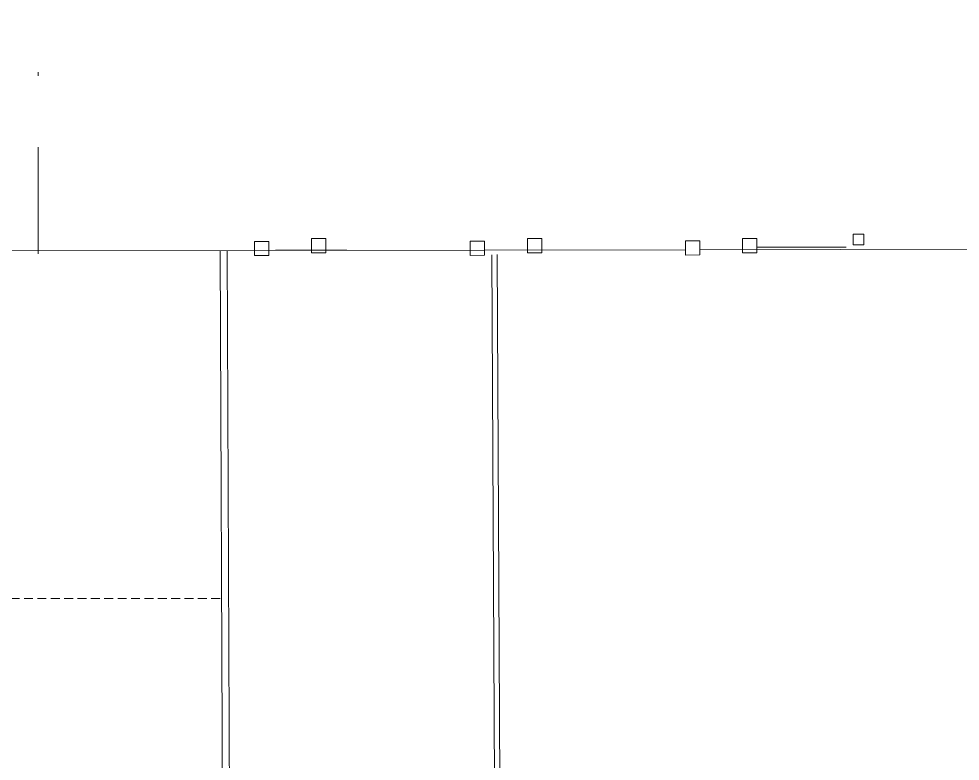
# Model space of a CAD drawing. Header units: millimetres. Extents: x 1010 to 1494, y -119 to 564.
# Drawn here: x 1383.78 to 1410.17, y 443.7 to 464.53 of the extents above; entities that cross this region are included whole.
import ezdxf

# ---------------------------------------------------------------- set-up
doc = ezdxf.new("R2010")
doc.units = ezdxf.units.MM
doc.linetypes.add('CENTER', pattern=[0.7, 0.3, -0.2, 0, -0.2])
doc.linetypes.add('HIDDEN', pattern=[0.375, 0.25, -0.125])
doc.layers.get('0').update_dxf_attribs({"lineweight": 9})
for name, color, linetype, lineweight in [('10', 7, 'Continuous', 9), ('50', 2, 'Continuous', 9), ('80', 1, 'Continuous', 9), ('Columna', 6, 'Continuous', 9), ('DIB_MUROALTO', 7, 'Continuous', 9), ('Muro', 5, 'Continuous', 9), ('Via', 7, 'Continuous', 9)]:
    doc.layers.add(name, color=color, linetype=linetype, lineweight=lineweight)

msp = doc.modelspace()

# ---------------------------------------------------------------- linework, layer by layer
msp.add_line((1392.97272, 458.03677), (1390.97272, 458.03677))
at = {"layer": '10', "linetype": 'HIDDEN'}
msp.add_line((1354.67167, 448.26375), (1389.45747, 448.26375), dxfattribs=at)
at = {"layer": '50'}
for points in [[(1389.41707, 458.0315), (1389.48211, 442.24853), (1397.12476, 442.24779)], [(1389.61707, 458.03179), (1389.68129, 442.44851), (1397.12478, 442.44779)]]:
    msp.add_lwpolyline(points, dxfattribs=at)
at = {"layer": '80', "linetype": 'CENTER', "ltscale": 10}
msp.add_line((1384.31497, 457.93086), (1384.31497, 544.47218), dxfattribs=at)
at = {"layer": 'Columna', "color": 6}
msp.add_lwpolyline([(1402.86595, 457.90234), (1402.46595, 457.90074), (1402.46436, 458.30074), (1402.86435, 458.30234)], close=True, dxfattribs=at)
at = {"layer": 'DIB_MUROALTO'}
msp.add_line((1404.46809, 458.12088), (1406.96673, 458.12088), dxfattribs=at)
msp.add_line((1404.46809, 458.12088), (1406.96673, 458.12088), dxfattribs=at)
for points in [[(1407.46584, 458.1912), (1407.46584, 458.4912), (1407.16584, 458.4912), (1407.16584, 458.1912)], [(1392.38248, 457.9645), (1392.38248, 458.3645), (1391.98248, 458.3645), (1391.98248, 457.9645)], [(1398.43342, 457.9645), (1398.43342, 458.3645), (1398.03342, 458.3645), (1398.03342, 457.9645)], [(1404.46673, 457.96726), (1404.46673, 458.36726), (1404.06673, 458.36726), (1404.06673, 457.96726)]]:
    msp.add_lwpolyline(points, close=True, dxfattribs=at)
at = {"layer": 'Muro'}
for p, q in [((1396.83229, 458.0425), (1377.44667, 458.01373)), ((1402.46544, 458.05086), (1396.83235, 458.0425)), ((1397.19055, 426.93615), (1397.03302, 457.91151)), ((1397.34157, 426.73664), (1397.18302, 457.91227)), ((1433.6233, 458.09711), (1402.86544, 458.05146))]:
    msp.add_line(p, q, dxfattribs=at)
at = {"layer": 'Via', "color": 6}
for points in [[(1390.78205, 457.88356), (1390.38205, 457.8843), (1390.38279, 458.2843), (1390.78279, 458.28356)], [(1396.83305, 457.89381), (1396.43305, 457.89178), (1396.43102, 458.29177), (1396.83101, 458.29381)]]:
    msp.add_lwpolyline(points, close=True, dxfattribs=at)

doc.saveas('drawing.dxf')
